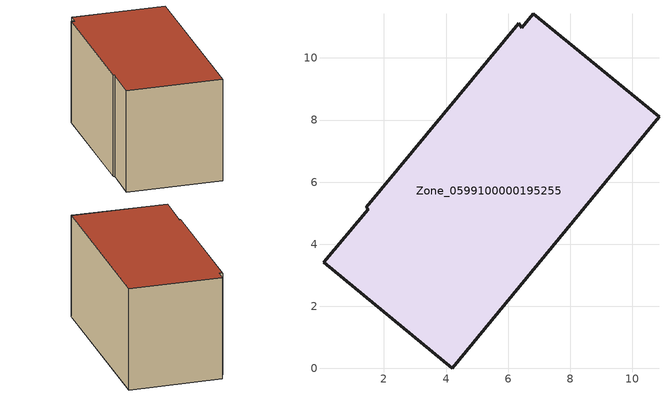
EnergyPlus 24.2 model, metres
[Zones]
Zone_0599100000195255
 floor ground (C_G): 1.49,5.13 1.43,5.19 6.34,11.13 6.44,10.98 6.82,11.43 10.86,8.11 4.2,0 0.05,3.42 z0
 wall outside (C_F): 10.86,8.11 6.82,11.43 6.44,10.98 6.34,11.13 1.43,5.19 1.49,5.13 0.05,3.42 4.2,0 10.86,8.11 z0:5.88
 roof outside (C_R): 1.43,5.19 1.49,5.13 0.05,3.42 4.2,0 10.86,8.11 6.82,11.43 6.44,10.98 6.34,11.13 z5.88
[BUILDING]
Pand.0599100000195255: North Axis=0; Terrain=City; Loads Convergence Tolerance Value=0.04; Temperature Convergence Tolerance Value=0.4; Solar Distribution=FullExterior; Maximum Number of Warmup Days=25; Minimum Number of Warmup Days=1
[Site:Location]
Rotterdam.The.Hague.AP_ZH_NLD Design_Conditions: Latitude=51.96; Longitude=4.45; Time Zone=1; Elevation=-4.5
[SITE:GROUNDTEMPERATURE:BUILDINGSURFACE]
18, 18, 18, 18, 18, 18, 18, 18, 18, 18, 18, 18
[MATERIAL] Thermal Absorptance=0.9; Solar Absorptance=0.7; Visible Absorptance=0.7
Name | Roughness | Thickness | Conductivity | Density | Specific Heat
G.TC.1946 | MediumSmooth | 0.15 | 1 | 540 | 1210
F.TC.1946 | Rough | 0.3 | 0.857143 | 1920 | 840
R.TC.1946 | MediumRough | 0.2 | 0.909091 | 1500 | 1000
[CONSTRUCTION]
C_G: G.TC.1946
C_F: F.TC.1946
C_R: R.TC.1946
[ZONE]
Zone_0599100000195255: Type=1; Multiplier=1; Ceiling Height=Autocalculate; Volume=Autocalculate; Floor Area=autocalculate; Part of Total Floor Area=Yes
[ZONEINFILTRATION:DESIGNFLOWRATE]
Infil_Zone_0599100000195255: Zone or ZoneList or Space or SpaceList=Zone_0599100000195255; Schedule=AlwaysOn; Design Flow Rate Calculation Method=Flow/Area; Flow Rate per Floor Area=0.003; Constant Term Coefficient=1; Temperature Term Coefficient=0; Velocity Term Coefficient=0; Velocity Squared Term Coefficient=0
[HVACTEMPLATE:ZONE:IDEALLOADSAIRSYSTEM]
Zone_0599100000195255: Maximum Heating Supply Air Temperature=50; Minimum Cooling Supply Air Temperature=13; Maximum Heating Supply Air Humidity Ratio=0.0156; Minimum Cooling Supply Air Humidity Ratio=0.0077; Heating Limit=NoLimit; Cooling Limit=NoLimit; Dehumidification Control Type=ConstantSensibleHeatRatio; Cooling Sensible Heat Ratio=0.7; Dehumidification Setpoint=60; Humidification Control Type=None; Humidification Setpoint=30; Outdoor Air Method=None; Outdoor Air Flow Rate per Person=0.00944; Outdoor Air Flow Rate per Zone Floor Area=0; Outdoor Air Flow Rate per Zone=0; Demand Controlled Ventilation Type=None; Outdoor Air Economizer Type=NoEconomizer; Heat Recovery Type=None; Sensible Heat Recovery Effectiveness=0.7; Latent Heat Recovery Effectiveness=0.65
[ZONECONTROL:THERMOSTAT]
ThermostatControl_Zone_0599100000195255: Zone or ZoneList=Zone_0599100000195255; Control Type Schedule=DualSetpointControlType; Control 1=Thermostat_Zone_0599100000195255; Temperature Difference Between Cutout And Setpoint=0
[THERMOSTATSETPOINT:DUALSETPOINT]
Thermostat_Zone_0599100000195255: Heating Setpoint Temperature Schedule=HeatingSetpoint_Zone_0599100000195255; Cooling Setpoint Temperature Schedule=CoolingSetpoint_Zone_0599100000195255
[SCHEDULE:COMPACT]
HeatingSetpoint_Zone_0599100000195255: Through: 12/31, For: AllDays, Until: 24:00, 21
CoolingSetpoint_Zone_0599100000195255: Through: 12/31, For: AllDays, Until: 24:00, 24
DualSetpointControlType: Through: 12/31, For: AllDays, Until: 24:00, 4
AlwaysOn: Through: 12/31, For: AllDays, Until: 24:00, 1
